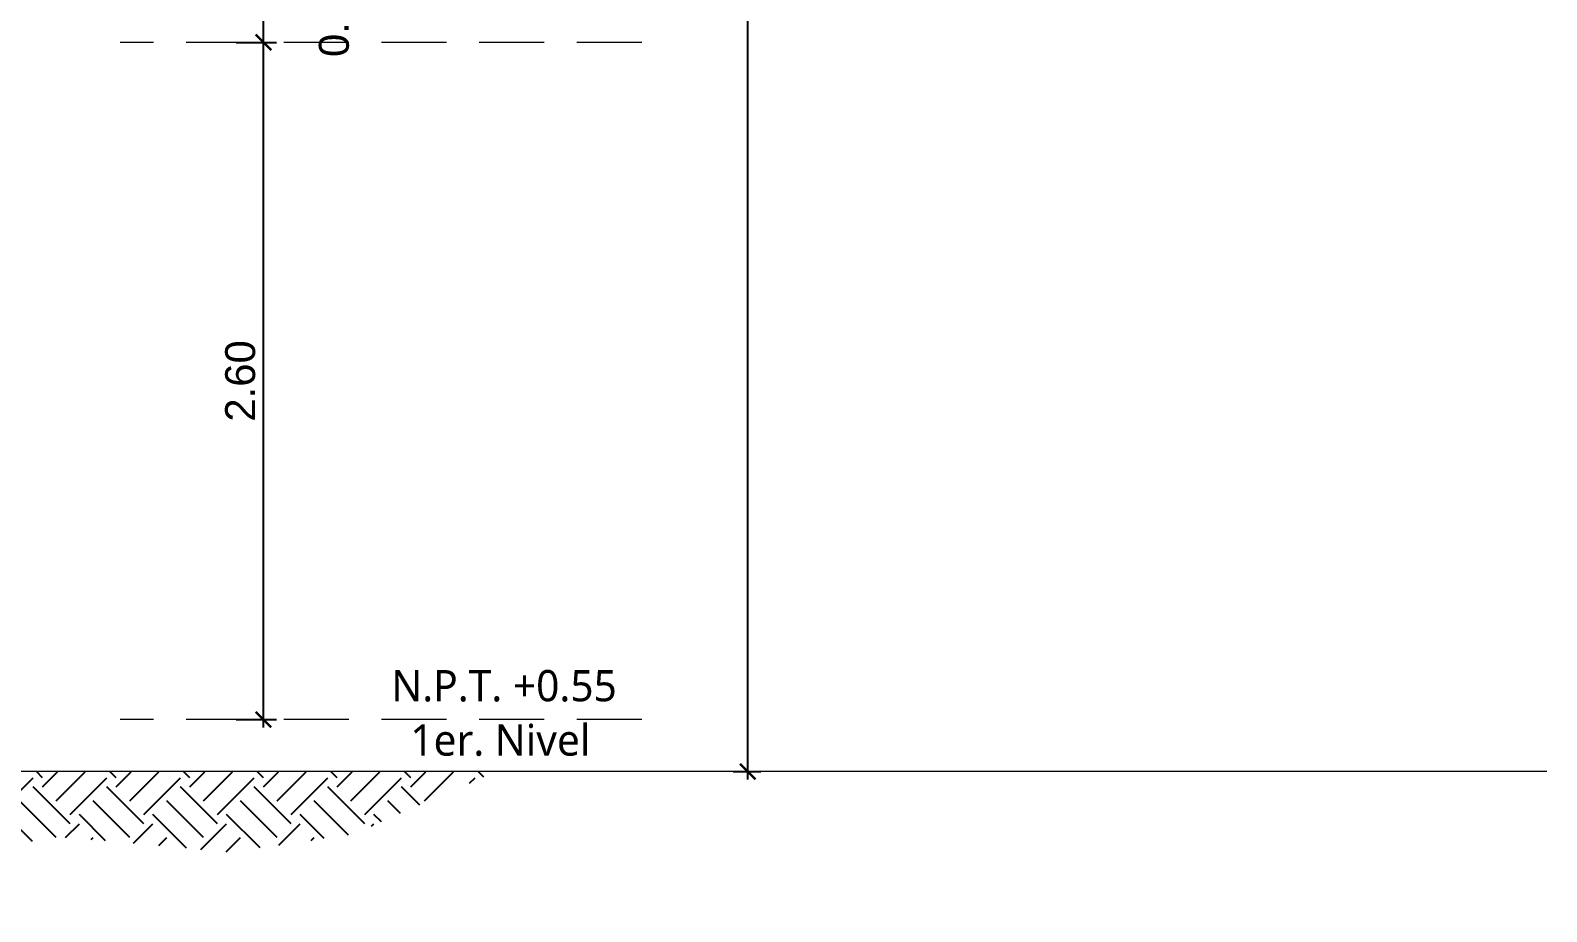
# Model space of a CAD drawing. Header units: feet. Extents: x -417 to 46, y -646 to -218.
# Drawn here: x -75.64 to -69.82, y -590.88 to -587.49 of the extents above; entities that cross this region are included whole.
import ezdxf

# ---------------------------------------------------------------- set-up
doc = ezdxf.new("R2010")
doc.units = ezdxf.units.FT
doc.header["$MEASUREMENT"] = 0
doc.linetypes.add('HIDDEN', pattern=[0.375, 0.25, -0.125])
doc.layers.add('DIM', color=10, linetype='Continuous')
doc.layers.add('RELLENO', color=8, linetype='Continuous')
for name, color, linetype, lineweight in [('DIM-COTAS', 1, 'Continuous', 5), ('MB', 2, 'Continuous', 20), ('TXT', 2, 'Continuous', 9), ('VUELOS', 8, 'HIDDEN', 0)]:
    doc.layers.add(name, color=color, linetype=linetype, lineweight=lineweight)
doc.styles.add('ads', font='trebuc.ttf', dxfattribs={"height": 0.14})
doc.styles.get("Standard").update_dxf_attribs({"font": 'arial.ttf', "height": 0.115})
doc.dimstyles.new('KEILY', dxfattribs={"dimtxt": 0.115, "dimasz": 0.06, "dimexe": 0.05, "dimexo": 0.2, "dimgap": 0.03, "dimtad": 1, "dimzin": 1, "dimdsep": 46, "dimtxsty": 'Standard', "dimblk": 'ARCHTICK', "dimcen": 2.5, "dimdle": 0.03, "dimclrd": 256, "dimclre": 256, "dimclrt": 7, "dimadec": 0, "dimazin": 0, "dimtfac": 1, "dimtmove": 2, "dimatfit": 3, "dimfxl": 0.2, "dimfxlon": 1, "dimtolj": 1, "dimtzin": 1, "dimarcsym": 0})

# ---------------------------------------------------------------- blocks, each defined once
blk = doc.blocks.new('_ArchTick')
at = {"layer": 'DIM-COTAS', "color": 0, "const_width": 0.15}
blk.add_lwpolyline([(-0.5, -0.5), (0.5, 0.5)], dxfattribs=at)
blk = doc.blocks.new('*D2832')
at = {"layer": 'Defpoints', "color": 0, "transparency": 16777216}
for p in [(-75.0489, -587.5376), (-74.7441, -587.5376), (-75.0489, -590.1376)]:
    blk.add_point(p, dxfattribs=at)
at = {"layer": 'DIM', "lineweight": -2, "transparency": 16777216}
for p, q in [((-74.8489, -587.5376), (-74.6941, -587.5376)), ((-74.7441, -590.1676), (-74.7441, -587.5076)), ((-74.8489, -590.1376), (-74.6941, -590.1376))]:
    blk.add_line(p, q, dxfattribs=at)
at = {"layer": 'DIM', "lineweight": -2, "transparency": 16777216, "xscale": 0.06, "yscale": 0.06, "zscale": 0.06}
for p, rotation in [((-74.7441, -587.5376), 90), ((-74.7441, -590.1376), 270)]:
    blk.add_blockref('_ArchTick', p, dxfattribs=dict(at, rotation=rotation))
at = {"layer": 'DIM', "color": 7, "transparency": 16777216, "insert": (-74.8328, -588.8376), "char_height": 0.115, "attachment_point": 5, "rotation": 90}
blk.add_mtext('\\A1;2.60', dxfattribs=at)
blk = doc.blocks.new('*D2833')
at = {"layer": 'Defpoints', "color": 0, "transparency": 16777216}
for p in [(-75.5357, -587.3376), (-74.7441, -587.3376), (-75.0489, -587.5376)]:
    blk.add_point(p, dxfattribs=at)
at = {"layer": 'DIM', "lineweight": -2, "transparency": 16777216}
for p, q in [((-74.7441, -587.5676), (-74.7441, -587.3076)), ((-75.0441, -587.3376), (-74.6941, -587.3376)), ((-74.8489, -587.5376), (-74.6941, -587.5376))]:
    blk.add_line(p, q, dxfattribs=at)
at = {"layer": 'DIM', "lineweight": -2, "transparency": 16777216, "xscale": 0.06, "yscale": 0.06, "zscale": 0.06}
for p, rotation in [((-74.7441, -587.3376), 90), ((-74.7441, -587.5376), 270)]:
    blk.add_blockref('_ArchTick', p, dxfattribs=dict(at, rotation=rotation))
at = {"layer": 'DIM', "color": 7, "transparency": 16777216, "insert": (-74.4729, -587.4376), "char_height": 0.115, "attachment_point": 5, "rotation": 90}
blk.add_mtext('\\A1;0.20', dxfattribs=at)
blk = doc.blocks.new('*D2838')
at = {"layer": 'Defpoints', "color": 0, "transparency": 16777216}
for p in [(-83.6283, -578.5376, -0.0373), (-72.8847, -578.5376), (-73.14, -590.3376)]:
    blk.add_point(p, dxfattribs=at)
at = {"layer": 'DIM', "lineweight": -2, "transparency": 16777216}
for p, q in [((-72.8847, -590.3676), (-72.8847, -578.5076)), ((-73.0847, -578.5376), (-72.8347, -578.5376)), ((-72.94, -590.3376), (-72.8347, -590.3376))]:
    blk.add_line(p, q, dxfattribs=at)
at = {"layer": 'DIM', "lineweight": -2, "transparency": 16777216, "xscale": 0.06, "yscale": 0.06, "zscale": 0.06}
for p, rotation in [((-72.8847, -578.5376), 90), ((-72.8847, -590.3376), 270)]:
    blk.add_blockref('_ArchTick', p, dxfattribs=dict(at, rotation=rotation))
at = {"layer": 'DIM', "color": 7, "transparency": 16777216, "insert": (-72.9734, -584.4376), "char_height": 0.115, "attachment_point": 5, "rotation": 90}
blk.add_mtext('\\A1;11.80', dxfattribs=at)

msp = doc.modelspace()

# ---------------------------------------------------------------- hatches: boundary and pattern name
at = {"layer": 'RELLENO'}
h = msp.add_hatch(dxfattribs=at)
h.set_pattern_fill('EARTH', color=256, scale=0.8, angle=45)
h.set_pattern_definition([(45, (73.57153, -355.74297), (3e-17, 0.28284271), [0.2, -0.2]), (45, (73.5185, -355.68994), (3e-17, 0.28284271), [0.2, -0.2]), (45, (73.46547, -355.6369), (3e-17, 0.28284271), [0.2, -0.2]), (135, (73.46547, -355.60155), (-0.28284271, 6e-17), [0.2, -0.2]), (135, (73.5185, -355.54852), (-0.28284271, 6e-17), [0.2, -0.2]), (135, (73.57153, -355.49548), (-0.28284271, 6e-17), [0.2, -0.2])])
h.paths.add_polyline_path([(-78.3281, -590.3384), (-78.3281, -590.8752), (-77.9078, -590.7153), (-76.811, -590.7838), (-75.7942, -590.624), (-75.4971, -590.5898), (-74.8688, -590.6468), (-74.4003, -590.5783), (-73.8519, -590.3384)])

# ---------------------------------------------------------------- linework, layer by layer
at = {"layer": 'MB'}
msp.add_line((-69.8166, -590.3376), (-78.3283, -590.3376), dxfattribs=at)
at = {"layer": 'VUELOS'}
for p, q in [((-73.2908, -587.5376), (-75.2939, -587.5376)), ((-73.2908, -590.1376), (-75.2939, -590.1376))]:
    msp.add_line(p, q, dxfattribs=at)

# ---------------------------------------------------------------- texts
at = {"layer": 'TXT', "char_height": 0.12, "width": 3.744, "attachment_point": 2, "style": 'ads'}
for s, insert in [('N.P.T. +0.55', (-73.82, -589.9475)), ('1er. Nivel', (-73.8344, -590.1562))]:
    msp.add_mtext(s, dxfattribs=dict(at, insert=insert))

# ---------------------------------------------------------------- dimensions: what is measured, and where the dimension line sits
at = {"layer": 'DIM'}
dim = msp.add_linear_dim(base=(-72.8847, -578.5376), p1=(-73.14, -590.3376), p2=(-83.6283, -578.5376, -0.0373), angle=90, dimstyle='KEILY', dxfattribs=at)
dim.commit()
dim.dimension.update_dxf_attribs({"geometry": '*D2838', "text_midpoint": (-72.9734, -584.4376)})
for base, p1, p2, picture, middle in [((-74.7441, -587.3376), (-75.0489, -587.5376), (-75.5357, -587.3376), '*D2833', (-74.4729, -587.4376)), ((-74.7441, -587.5376), (-75.0489, -590.1376), (-75.0489, -587.5376), '*D2832', (-74.8328, -588.8376))]:
    dim = msp.add_linear_dim(base=base, p1=p1, p2=p2, angle=90, dimstyle='KEILY', override={"dimfxl": 0.3}, dxfattribs=at)
    dim.commit()
    dim.dimension.update_dxf_attribs({"geometry": picture, "text_midpoint": middle})

doc.saveas('drawing.dxf')
